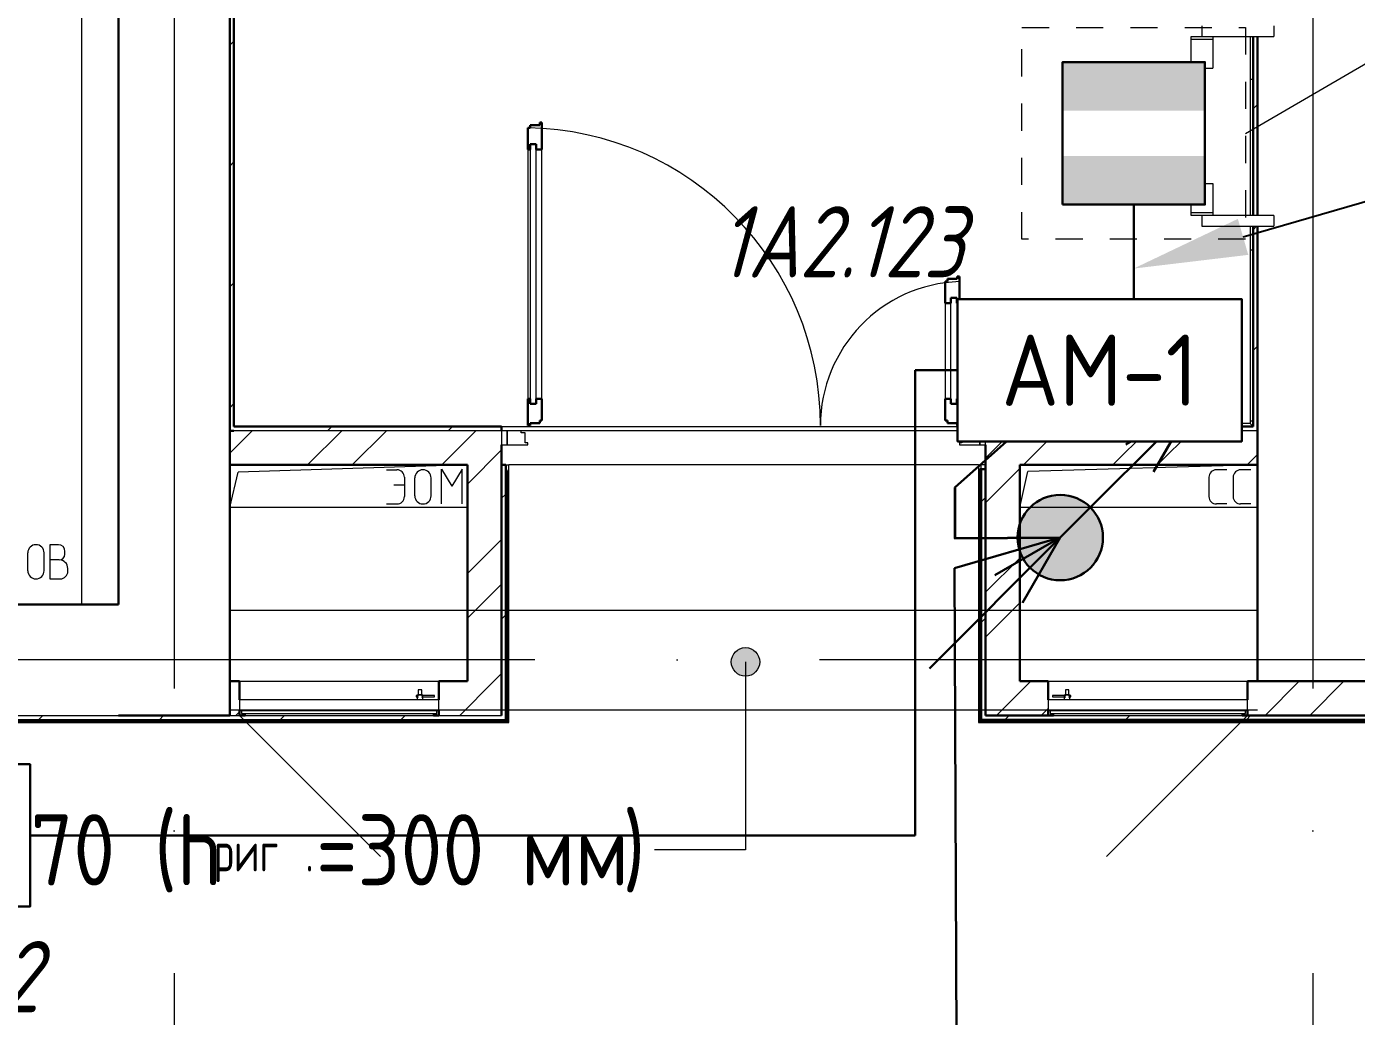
# Model space of a CAD drawing. Header units: millimetres. Extents: x -259793 to 1187961, y -549744 to 43070.
# Drawn here: x 287227 to 291899, y -10415 to -6939 of the extents above; entities that cross this region are included whole.
import ezdxf
from ezdxf import colors
from ezdxf.entities.mleader import LeaderData, LeaderLine
from ezdxf.enums import TextEntityAlignment as Align
from ezdxf.math import Vec2, Vec3

# ---------------------------------------------------------------- set-up
doc = ezdxf.new("R2010")
doc.units = ezdxf.units.MM
for name, pattern in [('ADSK_Линия сетки', [25, 20, -2.5, 0, -2.5]), ('ADSK_Сверху', [450, 300, -150]), ('Штрих', [6.35, 3.175, -3.175]), ('штриховаяX2', [1.5, 1, -0.5])]:
    doc.linetypes.add(name, pattern=pattern)
for name, color, linetype, lineweight in [('E-Безопасность-G', 153, 'Continuous', 35), ('Provodka', 151, 'Continuous', 30), ('RC-Выноски', 7, 'Continuous', 0), ('RC-Извещатели_охранные', 5, 'Continuous', 30), ('RC-Линии_связи-Адресные', 5, 'Continuous', 30), ('RC-Прочее_оборудование', 5, 'Continuous', 30), ('Аннотация', 7, 'Continuous', 18), ('Двери', 252, 'Continuous', 9), ('Линии', 7, 'Continuous', 9), ('лс', 5, 'Continuous', 30), ('Марки помещений', 252, 'Continuous', 20), ('Оборудование', 8, 'Continuous', 18), ('Ограждение', 252, 'Continuous', 9), ('Оси', 252, 'Continuous', 9), ('Перекрытие', 252, 'Continuous', 18), ('Стены внутренние', 7, 'Continuous', 18), ('Стены наружные', 7, 'Continuous', 18), ('Стены штриховка', 7, 'Continuous', 9)]:
    doc.layers.add(name, color=color, linetype=linetype, lineweight=lineweight)
doc.layers.add('RC-Позиционные_обозначения', color=7, linetype='Continuous')
doc.layers.add('Двери открывание', color=7, linetype='Continuous', lineweight=9, true_color=0xc0c0c0)
doc.styles.add('GOST Common_2', font='', dxfattribs={"width": 0.9, "height": 250})
doc.styles.add('GOST Common_3', font='', dxfattribs={"height": 3.5})
doc.styles.add('ISOCPEUR', font='isocpeur.ttf', dxfattribs={"width": 0.9, "height": 350})
doc.styles.add('RubezhCAD', font='', dxfattribs={"oblique": 10})
doc.styles.get("Standard").update_dxf_attribs({"font": ''})
doc.styles.get('GOST Common_2').set_extended_font_data('GOST type B')
doc.styles.get('GOST Common_3').set_extended_font_data('GOST 2.304 type A')
doc.styles.get('RubezhCAD').set_extended_font_data('GOST type A')
doc.styles.get('Standard').set_extended_font_data('GOST type B')

# ---------------------------------------------------------------- blocks, each defined once
blk = doc.blocks.new('RC-UGO-IZ-01')
at = {"layer": 'RC-Прочее_оборудование'}
blk.add_point((2.5, 0), dxfattribs=at)
blk.add_attdef('PSTN', text='', height=2.5, dxfattribs=at).set_placement((5.664, 2.581), align=Align.BOTTOM_CENTER)
blk.add_wipeout([(2.493, -2.499), (-2.493, -2.499), (-2.493, 2.499), (2.493, 2.499)]).dxf.layer = 'RC-Прочее_оборудование'
blk.add_wipeout([(-2.493, -2.499), (-2.493, 2.499), (2.493, 2.499), (2.493, -2.499)]).dxf.layer = 'RC-Прочее_оборудование'
blk.add_lwpolyline([(-2.493, 2.499), (2.493, 2.499), (2.493, -2.499), (-2.493, -2.499), (-2.493, 2.499)], close=True, dxfattribs=at)
blk.add_lwpolyline([(-2.493, 2.499), (-2.487, 2.499)], dxfattribs=at)
blk.add_lwpolyline([(-2.493, 2.499), (-2.487, 2.499)], dxfattribs=at)
at = {"layer": 'RC-Прочее_оборудование', "ltscale": 100, "style": 'ISOCPEUR', "width": 0.9}
blk.add_text('ИЗ', height=2.5, dxfattribs=at).set_placement((0.145, -0.085), align=Align.MIDDLE)
blk = doc.blocks.new('*U1000')
at = {"layer": 'Provodka'}
h = blk.add_hatch(color=256, dxfattribs=at)
h.paths.add_polyline_path([(150, 0, 0.198912), (106.1, 106.1), (0, 0), (-75, -129.9, 0.57735)])
h.paths.add_polyline_path([(0, 0), (-106.1, -106.1, 0.065543), (-75, -129.9)])
h.paths.add_polyline_path([(0, 0), (-129.9, -75, 0.065543), (-106.1, -106.1)])
h.paths.add_polyline_path([(106.1, 106.1, 0.668179), (-150, 0, 0.131652), (-129.9, -75), (0, 0)])
at = {"layer": 'Provodka', "color": 1}
for p, q in [((0, 0), (459.6, 459.6)), ((459.6, 459.6), (230.4, 327.3)), ((459.6, 459.6), (327.3, 230.4)), ((-459.6, -459.6), (0, 0)), ((0, 0), (-229.3, -132.4)), ((0, 0), (-132.4, -229.3))]:
    blk.add_line(p, q, dxfattribs=at)
at = {"layer": 'Provodka'}
blk.add_circle((0, 0), 150, dxfattribs=at)
blk = doc.blocks.new('RC-UGO-IOM-02')
at = {"layer": 'RC-Извещатели_охранные'}
blk.add_point((0, 0), dxfattribs=at)
blk.add_attdef('PSTN', text='', height=2.5, dxfattribs=at).set_placement((0.977, 2.603), align=Align.BOTTOM_LEFT)
blk.add_wipeout([(2.5, -2.5), (2.5, 2.5), (-2.5, 2.5), (-2.5, -2.5)]).dxf.layer = 'RC-Извещатели_охранные'
blk.add_wipeout([(-2.5, -2.5), (-2.5, 2.5), (2.5, 2.5), (2.5, -2.5)]).dxf.layer = 'RC-Извещатели_охранные'
h = blk.add_hatch(color=256, dxfattribs=at)
h.dxf.hatch_style = 1
h.paths.add_polyline_path([(2.5, 0.8), (2.5, 2.506), (-2.5, 2.499), (-2.5, 0.8)])
h = blk.add_hatch(color=256, dxfattribs=at)
h.dxf.hatch_style = 1
h.paths.add_polyline_path([(2.5, -2.5), (2.5, -0.794), (-2.5, -0.801), (-2.5, -2.5)])
blk.add_lwpolyline([(-2.5, -2.5), (2.5, -2.5), (2.5, 2.5), (-2.5, 2.5)], close=True, dxfattribs=at)
blk = doc.blocks.new('RC-UGO-AM-01')
at = {"layer": 'RC-Прочее_оборудование'}
blk.add_point((0, 0), dxfattribs=at)
blk.add_attdef('PSTN', text='', height=2.5, dxfattribs=at).set_placement((2.323, 2.403), align=Align.BOTTOM_LEFT)
blk.add_wipeout([(4.993, 2.499), (4.993, -2.499), (-4.993, -2.499), (-4.987, 2.499)]).dxf.layer = 'RC-Прочее_оборудование'
blk.add_wipeout([(-4.993, -2.499), (-4.993, 2.499), (4.993, 2.499), (4.993, -2.499)]).dxf.layer = 'RC-Прочее_оборудование'
blk.add_lwpolyline([(-4.993, 2.499), (4.993, 2.499), (4.993, -2.499), (-4.993, -2.499), (-4.993, 2.499)], close=True, dxfattribs=at)
blk.add_lwpolyline([(-4.993, 2.499), (-4.987, 2.499)], dxfattribs=at)
blk.add_lwpolyline([(-4.993, 2.499), (-4.987, 2.499)], dxfattribs=at)
at = {"layer": 'RC-Прочее_оборудование', "ltscale": 100, "style": 'ISOCPEUR', "width": 0.9}
blk.add_text('АМ-1', height=2.5, dxfattribs=at).set_placement((0, 0), align=Align.MIDDLE)
blk = doc.blocks.new('3 этаж')
at = {"layer": 'Аннотация', "lineweight": 9, "true_color": 0x636466}
h = blk.add_hatch(color=251, dxfattribs=at)
edge = h.paths.add_edge_path()
edge.add_arc((289752.6, -9170.2), 50, 0, 360)
at = {"color": 251, "lineweight": 18, "true_color": 0x636466}
for p, q in [((287420.8, -3298.4), (287420.8, -8968.4)), ((288775.8, -8478.4), (287970.4, -8503.4)), ((288491.8, -8495.7), (288528.3, -8495.7)), ((288684.8, -8493.1), (288721.3, -8553.1)), ((288684.8, -8615.7), (288684.8, -8493.1)), ((288757.9, -8493.1), (288721.3, -8553.1)), ((288757.9, -8615.7), (288757.9, -8493.1)), ((290715.8, -8628.4), (290744.7, -8501.3)), ((291550.8, -8478.4), (290744.7, -8501.3)), ((291443.3, -8495.7), (291406.8, -8495.7)), ((291528.3, -8495.7), (291491.8, -8495.7)), ((287940.8, -8628.4), (287970.4, -8503.4)), ((288517.9, -8547.9), (288554.4, -8547.9)), ((288554.4, -8521.8), (288554.4, -8589.6)), ((288590.9, -8587), (288590.9, -8524.4)), ((288648.3, -8587), (288648.3, -8524.4)), ((291380.7, -8521.8), (291380.7, -8589.6)), ((291465.7, -8521.8), (291465.7, -8589.6)), ((288775.8, -8628.4), (287940.8, -8628.4)), ((288491.8, -8615.7), (288528.3, -8615.7)), ((291550.8, -8628.4), (290715.8, -8628.4)), ((291443.3, -8615.7), (291406.8, -8615.7)), ((291528.3, -8615.7), (291491.8, -8615.7)), ((287339, -8758.6), (287309, -8758.6)), ((287309, -8758.6), (287309, -8878.6)), ((287231.5, -8849.9), (287231.5, -8787.3)), ((287288.8, -8849.9), (287288.8, -8787.3)), ((287342.3, -8812), (287309, -8812)), ((287362.3, -8792), (287362.3, -8782)), ((287372.3, -8852), (287372.3, -8842)), ((287309, -8878.6), (287345.7, -8878.6))]:
    blk.add_line(p, q, dxfattribs=at)
for centre, radius, start, end in [((288528.3, -8521.8), 26.1, 0, 90), ((288619.6, -8524.4), 28.7, 0, 180), ((291406.8, -8521.8), 26.1, 90, 180), ((291491.8, -8521.8), 26.1, 90, 180), ((288528.3, -8589.6), 26.1, 270, 0), ((288619.6, -8587), 28.7, 180, 0), ((291406.8, -8589.6), 26.1, 180, 270), ((291491.8, -8589.6), 26.1, 180, 270), ((287260.2, -8787.3), 28.7, 0, 180), ((287339, -8782), 23.3, 0, 90), ((287342.3, -8792), 20, 270, 0), ((287342.3, -8842), 30, 0, 90), ((287260.2, -8849.9), 28.7, 180, 0), ((287345.7, -8852), 26.7, 270, 0)]:
    blk.add_arc(centre, radius, start, end, dxfattribs=at)
at = {"layer": 'Аннотация', "color": 251, "lineweight": 9, "true_color": 0x636466}
for p, q in [((289752.6, -9170.2), (289752.6, -9830.1)), ((289439.8, -9830.1), (289433.5, -9830.1)), ((289752.6, -9830.1), (289439.8, -9830.1))]:
    blk.add_line(p, q, dxfattribs=at)
blk.add_circle((289752.6, -9170.2), 50, dxfattribs=at)
at = {"layer": 'Двери', "color": 251, "lineweight": 30, "true_color": 0x636466}
for p, q in [((289029.8, -7285.4), (288995.8, -7285.4)), ((288995.8, -7285.4), (288995.8, -7294.4)), ((289037.8, -7276.4), (289029.8, -7276.4)), ((289029.8, -7276.4), (289029.8, -7285.4)), ((289037.8, -7370.4), (289037.8, -7276.4)), ((288995.8, -7294.4), (288987.8, -7294.4)), ((288987.8, -7294.4), (288987.8, -7370.4)), ((288996.8, -7370.4), (288987.8, -7370.4)), ((288996.8, -7352.4), (288996.8, -7370.4)), ((289017.8, -7352.4), (288996.8, -7352.4)), ((289017.8, -7370.4), (289017.8, -7352.4)), ((289037.8, -7370.4), (289017.8, -7370.4)), ((290461.8, -7834.4), (290453.8, -7834.4)), ((290453.8, -7834.4), (290453.8, -7910.4)), ((290495.8, -7825.4), (290461.8, -7825.4)), ((290461.8, -7825.4), (290461.8, -7834.4)), ((290503.8, -7816.4), (290495.8, -7816.4)), ((290495.8, -7816.4), (290495.8, -7825.4)), ((290503.8, -7910.4), (290503.8, -7816.4)), ((290473.8, -7910.4), (290473.8, -7892.4)), ((290473.8, -7892.4), (290494.8, -7892.4)), ((290494.8, -7892.4), (290494.8, -7910.4)), ((290453.8, -7910.4), (290473.8, -7910.4)), ((290494.8, -7910.4), (290503.8, -7910.4)), ((288987.8, -8246.4), (288987.8, -8340.4)), ((288996.8, -8246.4), (288987.8, -8246.4)), ((288996.8, -8264.4), (288996.8, -8246.4)), ((289017.8, -8264.4), (288996.8, -8264.4)), ((289017.8, -8246.4), (289017.8, -8264.4)), ((289037.8, -8246.4), (289017.8, -8246.4)), ((289037.8, -8322.4), (289037.8, -8246.4)), ((290453.8, -8246.4), (290453.8, -8322.4)), ((290453.8, -8246.4), (290473.8, -8246.4)), ((290473.8, -8246.4), (290473.8, -8264.4)), ((290473.8, -8264.4), (290494.8, -8264.4)), ((290494.8, -8246.4), (290503.8, -8246.4)), ((290494.8, -8264.4), (290494.8, -8246.4)), ((290503.8, -8340.4), (290503.8, -8246.4)), ((288987.8, -8340.4), (288995.8, -8340.4)), ((288995.8, -8340.4), (288995.8, -8331.4)), ((288995.8, -8331.4), (289029.8, -8331.4)), ((289029.8, -8331.4), (289029.8, -8322.4)), ((289029.8, -8322.4), (289037.8, -8322.4)), ((290453.8, -8322.4), (290461.8, -8322.4)), ((290461.8, -8322.4), (290461.8, -8331.4)), ((290461.8, -8331.4), (290495.8, -8331.4)), ((290495.8, -8331.4), (290495.8, -8340.4)), ((290495.8, -8340.4), (290503.8, -8340.4))]:
    blk.add_line(p, q, dxfattribs=at)
at = {"layer": 'Двери', "color": 251, "true_color": 0x636466}
for p, q in [((288987.8, -7370.4), (288987.8, -8246.4)), ((288996.8, -7352.4), (288996.8, -8264.4)), ((289017.8, -7352.4), (288996.8, -7352.4)), ((289017.8, -8264.4), (289017.8, -7352.4)), ((289037.8, -8246.4), (289037.8, -7370.4)), ((290473.8, -8264.4), (290473.8, -7892.4)), ((290473.8, -7892.4), (290494.8, -7892.4)), ((290494.8, -7892.4), (290494.8, -8264.4)), ((290453.8, -7910.4), (290453.8, -8246.4)), ((290503.8, -8246.4), (290503.8, -7910.4)), ((288996.8, -8264.4), (289017.8, -8264.4)), ((290494.8, -8264.4), (290473.8, -8264.4)), ((288895.8, -8358.4), (288895.8, -8408.4)), ((288915.8, -8358.4), (288895.8, -8358.4)), ((288915.8, -8408.4), (288915.8, -8358.4)), ((288964.8, -8358.4), (288915.8, -8358.4)), ((288915.8, -8358.4), (288915.8, -8408.4)), ((288964.8, -8366.4), (288964.8, -8358.4)), ((290526.8, -8358.4), (290526.8, -8366.4)), ((290575.8, -8358.4), (290526.8, -8358.4)), ((290595.8, -8358.4), (290575.8, -8358.4)), ((290575.8, -8358.4), (290575.8, -8408.4)), ((290575.8, -8408.4), (290575.8, -8358.4)), ((290595.8, -8408.4), (290595.8, -8358.4)), ((288978.8, -8366.4), (288964.8, -8366.4)), ((288978.8, -8400.4), (288978.8, -8366.4)), ((288987.8, -8400.4), (288978.8, -8400.4)), ((288987.8, -8408.4), (288987.8, -8400.4)), ((290512.8, -8400.4), (290503.8, -8400.4)), ((290503.8, -8400.4), (290503.8, -8408.4)), ((290526.8, -8366.4), (290512.8, -8366.4)), ((290512.8, -8366.4), (290512.8, -8400.4)), ((288895.8, -8408.4), (288915.8, -8408.4)), ((288915.8, -8408.4), (288987.8, -8408.4)), ((290503.8, -8408.4), (290575.8, -8408.4)), ((290575.8, -8408.4), (290595.8, -8408.4))]:
    blk.add_line(p, q, dxfattribs=at)
at = {"layer": 'Двери открывание', "color": 251, "true_color": 0x636466}
for centre, radius, start, end in [((288969.8, -8340.4), 1046, 0, 89.014), ((290521.8, -8340.4), 506, 92.0386, 180)]:
    blk.add_arc(centre, radius, start, end, dxfattribs=at)
at = {"layer": 'Линии', "color": 251, "linetype": 'ADSK_Сверху', "ltscale": 200, "true_color": 0x636466}
for p, q in [((287940.8, -8988.4), (291550.8, -8988.4)), ((287940.8, -9338.4), (291550.8, -9338.4))]:
    blk.add_line(p, q, dxfattribs=at)
at = {"layer": 'Оборудование', "color": 251, "true_color": 0x636466}
for p, q in [((291355.8, -6936.2), (291355.8, -6974.3)), ((291608.5, -6936.2), (291608.5, -6974.3)), ((291317.7, -6984.3), (291317.7, -6974.3)), ((291317.7, -6974.3), (291393.9, -6974.3)), ((291317.7, -7085.9), (291317.7, -6984.3)), ((291393.9, -6984.3), (291317.7, -6984.3)), ((291393.9, -6974.3), (291608.5, -6974.3)), ((291393.9, -6974.3), (291393.9, -6984.3)), ((291393.9, -6984.3), (291393.9, -7085.9)), ((291317.7, -7085.9), (291393.9, -7085.9)), ((291345.8, -7085.9), (291345.8, -7490.9)), ((291365.8, -7490.9), (291365.8, -7085.9)), ((291317.7, -7592.5), (291317.7, -7490.9)), ((291317.7, -7490.9), (291393.9, -7490.9)), ((291393.9, -7490.9), (291393.9, -7592.5)), ((291317.7, -7602.5), (291317.7, -7592.5)), ((291317.7, -7592.5), (291393.9, -7592.5)), ((291393.9, -7602.5), (291317.7, -7602.5)), ((291355.8, -7602.5), (291355.8, -7640.6)), ((291393.9, -7592.5), (291393.9, -7602.5)), ((291608.5, -7602.5), (291393.9, -7602.5)), ((291608.5, -7602.5), (291608.5, -7640.6)), ((291355.8, -7640.6), (291608.5, -7640.6)), ((288604.5, -9288.1), (288596.2, -9288.1)), ((288596.2, -9288.1), (288596.2, -9293.1)), ((288596.2, -9293.1), (288604.5, -9293.1)), ((288599.6, -9287.5), (288599.6, -9303.4)), ((288618.9, -9287.5), (288599.6, -9287.5)), ((288603.2, -9285.6), (288601.2, -9287.5)), ((288603.2, -9268.1), (288603.2, -9285.6)), ((288615.4, -9268.1), (288603.2, -9268.1)), ((288615.4, -9285.6), (288603.2, -9285.6)), ((288659.9, -9288.1), (288614.1, -9288.1)), ((288614.1, -9293.1), (288659.9, -9293.1)), ((288615.4, -9285.6), (288615.4, -9268.1)), ((288617.3, -9287.5), (288615.4, -9285.6)), ((288618.9, -9303.4), (288618.9, -9287.5)), ((288659.9, -9293.1), (288659.9, -9288.1)), ((290831.6, -9288.1), (290831.6, -9293.1)), ((290877.5, -9288.1), (290831.6, -9288.1)), ((290831.6, -9293.1), (290877.5, -9293.1)), ((290872.6, -9287.5), (290872.6, -9303.4)), ((290891.9, -9287.5), (290872.6, -9287.5)), ((290876.2, -9285.6), (290874.2, -9287.5)), ((290876.2, -9268.1), (290876.2, -9285.6)), ((290888.4, -9268.1), (290876.2, -9268.1)), ((290888.4, -9285.6), (290876.2, -9285.6)), ((290895.4, -9288.1), (290887.1, -9288.1)), ((290887.1, -9293.1), (290895.4, -9293.1)), ((290888.4, -9285.6), (290888.4, -9268.1)), ((290890.3, -9287.5), (290888.4, -9285.6)), ((290891.9, -9303.4), (290891.9, -9287.5)), ((290895.4, -9293.1), (290895.4, -9288.1)), ((287975.8, -9303.4), (287975.8, -9339.8)), ((288675.8, -9303.4), (287975.8, -9303.4)), ((287976.7, -9340.7), (288674.9, -9340.7)), ((287982.8, -9340.7), (287982.8, -9350.5)), ((288668.8, -9350.5), (288668.8, -9340.7)), ((288675.8, -9339.8), (288675.8, -9303.4)), ((290815.8, -9303.4), (290815.8, -9339.8)), ((291515.8, -9303.4), (290815.8, -9303.4)), ((290816.7, -9340.7), (291514.9, -9340.7)), ((290822.8, -9340.7), (290822.8, -9350.5)), ((291508.8, -9350.5), (291508.8, -9340.7)), ((291515.8, -9339.8), (291515.8, -9303.4)), ((287975.8, -9358.4), (288470.8, -9853.4)), ((287983.7, -9351.4), (288667.8, -9351.4)), ((287994.8, -9353), (287994.8, -9358.4)), ((287994.8, -9358.4), (288656.8, -9358.4)), ((288656.8, -9358.4), (288656.8, -9353)), ((290823.7, -9351.4), (291507.8, -9351.4)), ((290834.8, -9353), (290834.8, -9358.4)), ((290834.8, -9358.4), (291496.8, -9358.4)), ((291515.8, -9358.4), (291020.8, -9853.4)), ((291496.8, -9358.4), (291496.8, -9353))]:
    blk.add_line(p, q, dxfattribs=at)
for points, knots in [([(287975.8, -9339.8), (287975.8, -9339.9), (287975.8, -9340.1), (287975.9, -9340.3), (287976, -9340.5), (287976.2, -9340.6), (287976.3, -9340.7), (287976.5, -9340.7), (287976.6, -9340.7), (287976.7, -9340.7)], [-1, -1, -1, -1, -0.833333, -0.666667, -0.5, -0.333333, -0.25, -0.166667, 0, 0, 0, 0]), ([(288674.9, -9340.7), (288674.9, -9340.7), (288675.1, -9340.7), (288675.2, -9340.7), (288675.4, -9340.6), (288675.5, -9340.5), (288675.7, -9340.3), (288675.8, -9340.1), (288675.8, -9339.9), (288675.8, -9339.8)], [0, 0, 0, 0, 0.166667, 0.25, 0.333333, 0.5, 0.666667, 0.833333, 1, 1, 1, 1]), ([(290815.8, -9339.8), (290815.8, -9339.9), (290815.8, -9340.1), (290815.9, -9340.3), (290816, -9340.4), (290816.1, -9340.6), (290816.3, -9340.7), (290816.5, -9340.7), (290816.6, -9340.7), (290816.7, -9340.7)], [0, 0, 0, 0, 0.166667, 0.333333, 0.458333, 0.583333, 0.708333, 0.833333, 1, 1, 1, 1]), ([(291514.9, -9340.7), (291514.9, -9340.7), (291515.1, -9340.7), (291515.3, -9340.7), (291515.4, -9340.6), (291515.6, -9340.4), (291515.7, -9340.3), (291515.8, -9340.1), (291515.8, -9339.9), (291515.8, -9339.8)], [-1, -1, -1, -1, -0.833333, -0.75, -0.583333, -0.458333, -0.333333, -0.166667, 0, 0, 0, 0]), ([(287982.8, -9350.5), (287982.8, -9350.6), (287982.8, -9350.7), (287982.9, -9351), (287983, -9351.1), (287983.1, -9351.2), (287983.3, -9351.3), (287983.4, -9351.4), (287983.5, -9351.4), (287983.7, -9351.4), (287983.7, -9351.4)], [-1, -1, -1, -1, -0.833333, -0.666667, -0.541667, -0.416667, -0.333333, -0.25, -0.166667, 0, 0, 0, 0]), ([(287993.2, -9351.4), (287993.4, -9351.4), (287993.6, -9351.5), (287993.8, -9351.6), (287994, -9351.6), (287994.2, -9351.8), (287994.3, -9351.9), (287994.5, -9352), (287994.6, -9352.2), (287994.7, -9352.4), (287994.8, -9352.6), (287994.8, -9352.8), (287994.8, -9353)], [-1, -1, -1, -1, -0.833333, -0.75, -0.666667, -0.583333, -0.5, -0.416667, -0.333333, -0.25, -0.166667, 0, 0, 0, 0]), ([(288656.8, -9353), (288656.8, -9352.8), (288656.8, -9352.6), (288656.9, -9352.4), (288657, -9352.2), (288657.1, -9352), (288657.2, -9351.9), (288657.4, -9351.8), (288657.5, -9351.6), (288657.7, -9351.6), (288658, -9351.5), (288658.2, -9351.4), (288658.3, -9351.4)], [0, 0, 0, 0, 0.166667, 0.25, 0.333333, 0.416667, 0.5, 0.583333, 0.666667, 0.75, 0.833333, 1, 1, 1, 1]), ([(288667.8, -9351.4), (288667.9, -9351.4), (288668, -9351.4), (288668.2, -9351.4), (288668.3, -9351.3), (288668.4, -9351.2), (288668.5, -9351.1), (288668.7, -9351), (288668.8, -9350.7), (288668.8, -9350.6), (288668.8, -9350.5)], [0, 0, 0, 0, 0.166667, 0.25, 0.333333, 0.416667, 0.541667, 0.666667, 0.833333, 1, 1, 1, 1]), ([(290822.8, -9350.5), (290822.8, -9350.6), (290822.8, -9350.7), (290822.9, -9351), (290823, -9351.1), (290823.1, -9351.2), (290823.3, -9351.3), (290823.4, -9351.4), (290823.5, -9351.4), (290823.6, -9351.4), (290823.7, -9351.4)], [0, 0, 0, 0, 0.166667, 0.333333, 0.458333, 0.583333, 0.666667, 0.75, 0.833333, 1, 1, 1, 1]), ([(290833.2, -9351.4), (290833.4, -9351.4), (290833.6, -9351.5), (290833.8, -9351.6), (290834, -9351.6), (290834.2, -9351.8), (290834.3, -9351.9), (290834.5, -9352), (290834.6, -9352.2), (290834.7, -9352.4), (290834.8, -9352.6), (290834.8, -9352.8), (290834.8, -9353)], [0, 0, 0, 0, 0.166667, 0.25, 0.333333, 0.416667, 0.5, 0.583333, 0.666667, 0.75, 0.833333, 1, 1, 1, 1]), ([(291496.8, -9353), (291496.8, -9352.8), (291496.8, -9352.6), (291496.9, -9352.4), (291497, -9352.2), (291497.1, -9352), (291497.2, -9351.9), (291497.4, -9351.8), (291497.5, -9351.6), (291497.7, -9351.6), (291498, -9351.5), (291498.2, -9351.4), (291498.3, -9351.4)], [-1, -1, -1, -1, -0.833333, -0.75, -0.666667, -0.583333, -0.5, -0.416667, -0.333333, -0.25, -0.166667, 0, 0, 0, 0]), ([(291507.8, -9351.4), (291507.9, -9351.4), (291508, -9351.4), (291508.2, -9351.4), (291508.3, -9351.3), (291508.4, -9351.2), (291508.5, -9351.1), (291508.7, -9351), (291508.8, -9350.7), (291508.8, -9350.6), (291508.8, -9350.5)], [-1, -1, -1, -1, -0.833333, -0.75, -0.666667, -0.583333, -0.458333, -0.333333, -0.166667, 0, 0, 0, 0])]:
    blk.add_open_spline(points, degree=3, knots=knots, dxfattribs=at)
at = {"layer": 'Ограждение', "color": 251, "true_color": 0x636466}
for p, q in [((291525.8, -6974.3), (291525.8, -7602.7)), ((291525.8, -7640.6), (291525.8, -8333.4)), ((290695.8, -8343.4), (290695.8, -8333.4)), ((291525.8, -8333.4), (290695.8, -8333.4)), ((291525.8, -8333.4), (291535.8, -8343.4)), ((288910.8, -8478.4), (288920.8, -8478.4)), ((288920.8, -9383.4), (288920.8, -8478.4)), ((290570.8, -8478.4), (290580.8, -8478.4)), ((290570.8, -8478.4), (290570.8, -9383.4)), ((290580.8, -8493.4), (290580.8, -8478.4)), ((286550.8, -9383.4), (288920.8, -9383.4)), ((288920.8, -9383.4), (288915.8, -9378.4)), ((290570.8, -9383.4), (290575.8, -9378.4)), ((290570.8, -9383.4), (292712.2, -9383.4))]:
    blk.add_line(p, q, dxfattribs=at)
at = {"layer": 'Ограждение', "color": 251, "linetype": 'Continuous', "true_color": 0x636466}
for p, q in [((291525.8, -7123.7), (291535.8, -7123.7)), ((291525.8, -7723.7), (291535.8, -7723.7)), ((291281.8, -8343.4), (291281.8, -8333.4)), ((291525.8, -8323.7), (291535.8, -8323.7))]:
    blk.add_line(p, q, dxfattribs=at)
at = {"layer": 'Оси', "color": 251, "linetype": 'ADSK_Линия сетки', "ltscale": 200, "true_color": 0x636466}
for p, q in [((287745.8, -263.4), (287745.8, -31389.6)), ((291745.8, -263.4), (291745.8, -31389.6)), ((314013.1, -9163.4), (237073.5, -9163.4))]:
    blk.add_line(p, q, dxfattribs=at)
at = {"layer": 'Перекрытие', "color": 251, "true_color": 0x636466}
for p, q in [((287420.8, -3298.4), (287420.8, -8968.4)), ((288775.8, -8628.4), (287940.8, -8628.4)), ((291550.8, -8628.4), (290715.8, -8628.4))]:
    blk.add_line(p, q, dxfattribs=at)
at = {"layer": 'Стены внутренние', "color": 251, "lineweight": 30, "true_color": 0x636466}
for p, q in [((287550.8, -3298.4), (287550.8, -8968.4)), ((291550.8, -6974.3), (291550.8, -7602.7)), ((287940.8, -9358.4), (287940.8, -8478.4)), ((291550.8, -8478.4), (291550.8, -9238.4)), ((287550.8, -8968.4), (287070.8, -8968.4)), ((291550.8, -9238.4), (291940.8, -9238.4))]:
    blk.add_line(p, q, dxfattribs=at)
at = {"layer": 'Стены внутренние', "color": 251, "true_color": 0x636466}
blk.add_line((286540.8, -9358.4), (287550.8, -9358.4), dxfattribs=at)
at = {"layer": 'Стены наружные', "color": 251, "lineweight": 30, "true_color": 0x636466}
for p, q in [((287940.8, -8478.4), (287940.8, -1163.4)), ((287955.8, -8343.4), (287955.8, -1178.4)), ((291535.8, -7602.7), (291535.8, -6974.3)), ((291535.8, -8343.4), (291535.8, -7640.6)), ((291550.8, -8478.4), (291550.8, -7640.6)), ((287955.8, -8358.4), (287940.8, -8358.4)), ((288895.8, -8343.4), (287955.8, -8343.4)), ((288895.8, -8358.4), (288895.8, -8343.4)), ((291535.8, -8343.4), (290595.8, -8343.4)), ((290595.8, -8343.4), (290595.8, -8358.4)), ((288895.8, -8408.4), (288895.8, -9358.4)), ((290595.8, -9358.4), (290595.8, -8408.4)), ((287940.8, -8478.4), (288775.8, -8478.4)), ((288775.8, -8478.4), (288775.8, -9238.4)), ((288910.8, -8478.4), (288895.8, -8478.4)), ((288910.8, -8478.4), (288910.8, -9373.4)), ((288915.8, -8498.4), (288910.8, -8498.4)), ((288915.8, -9378.4), (288915.8, -8498.4)), ((290595.8, -8493.4), (290575.8, -8493.4)), ((290575.8, -8493.4), (290575.8, -9378.4)), ((290580.8, -8493.4), (290580.8, -9373.4)), ((290715.8, -8478.4), (291550.8, -8478.4)), ((290715.8, -9238.4), (290715.8, -8478.4)), ((287975.8, -9238.4), (287940.8, -9238.4)), ((287940.8, -9238.4), (287940.8, -9358.4)), ((287975.8, -9303.4), (287975.8, -9238.4)), ((288775.8, -9238.4), (288675.8, -9238.4)), ((288675.8, -9238.4), (288675.8, -9303.4)), ((290815.8, -9238.4), (290715.8, -9238.4)), ((290815.8, -9303.4), (290815.8, -9238.4)), ((291550.8, -9238.4), (291515.8, -9238.4)), ((291515.8, -9238.4), (291515.8, -9303.4)), ((287975.8, -9358.4), (287975.8, -9340.1)), ((288675.8, -9340.1), (288675.8, -9358.4)), ((290815.8, -9358.4), (290815.8, -9340.1)), ((291515.8, -9340.1), (291515.8, -9358.4)), ((286540.8, -9378.4), (288915.8, -9378.4)), ((287940.8, -9358.4), (287550.8, -9358.4)), ((287994.8, -9358.4), (287975.8, -9358.4)), ((288675.8, -9358.4), (288656.8, -9358.4)), ((290575.8, -9378.4), (293638.8, -9378.4)), ((290580.8, -9373.4), (294545.8, -9373.4)), ((290834.8, -9358.4), (290595.8, -9358.4)), ((292700.8, -9358.4), (291496.8, -9358.4))]:
    blk.add_line(p, q, dxfattribs=at)
at = {"layer": 'Стены наружные', "color": 251, "linetype": 'Continuous', "lineweight": 9, "true_color": 0x636466}
for p, q in [((287940.8, -7005.1), (287955.8, -6990.1)), ((291535.8, -7228.5), (291550.8, -7213.5)), ((287940.8, -7429.4), (287955.8, -7414.4)), ((291535.8, -7652.7), (291547.9, -7640.6)), ((287940.8, -7853.6), (287955.8, -7838.6)), ((291535.8, -8077), (291550.8, -8062)), ((287940.8, -8277.9), (287955.8, -8262.9)), ((287940.8, -8437.7), (288020, -8358.4)), ((288214.3, -8478.4), (288334.3, -8358.4)), ((288284.5, -8358.4), (288299.5, -8343.4)), ((288371.5, -8478.4), (288491.5, -8358.4)), ((288685.8, -8478.4), (288805.8, -8358.4)), ((288708.8, -8358.4), (288723.8, -8343.4)), ((290595.8, -8454.3), (290691.7, -8358.4)), ((290728.8, -8478.4), (290848.8, -8358.4)), ((290830.1, -8358.4), (290845.1, -8343.4)), ((291043.1, -8478.4), (291163.1, -8358.4)), ((291200.3, -8478.4), (291320.3, -8358.4)), ((291254.3, -8358.4), (291269.3, -8343.4)), ((288775.8, -8545.6), (288895.8, -8425.6)), ((291514.6, -8478.4), (291550.8, -8442.3)), ((290595.8, -8611.5), (290715.8, -8491.5)), ((288910.8, -8510), (288915.8, -8505)), ((290575.8, -8542), (290580.8, -8537)), ((288895.8, -8595.7), (288910.8, -8580.7)), ((288910.8, -8580.7), (288915.8, -8575.7)), ((290580.8, -8607.7), (290595.8, -8592.7)), ((290575.8, -8612.7), (290580.8, -8607.7)), ((288910.8, -8651.4), (288915.8, -8646.4)), ((290575.8, -8683.5), (290580.8, -8678.5)), ((288910.8, -8722.1), (288915.8, -8717.1)), ((288775.8, -8859.9), (288895.8, -8739.9)), ((290575.8, -8754.2), (290580.8, -8749.2)), ((288910.8, -8792.8), (288915.8, -8787.8)), ((290575.8, -8824.9), (290580.8, -8819.9)), ((290595.8, -8925.8), (290715.8, -8805.8)), ((288910.8, -8863.5), (288915.8, -8858.5)), ((288775.8, -9017.1), (288895.8, -8897.1)), ((290575.8, -8895.6), (290580.8, -8890.6)), ((288910.8, -8934.2), (288915.8, -8929.2)), ((290575.8, -8966.3), (290580.8, -8961.3)), ((290595.8, -9082.9), (290715.8, -8962.9)), ((288895.8, -9020), (288910.8, -9005)), ((288910.8, -9005), (288915.8, -9000)), ((290575.8, -9037), (290580.8, -9032)), ((290580.8, -9032), (290595.8, -9017)), ((288910.8, -9075.7), (288915.8, -9070.7)), ((290575.8, -9107.7), (290580.8, -9102.7)), ((288910.8, -9146.4), (288915.8, -9141.4)), ((290575.8, -9178.4), (290580.8, -9173.4)), ((288748.7, -9358.4), (288868.7, -9238.4)), ((288868.7, -9238.4), (288895.8, -9211.4)), ((288910.8, -9217.1), (288915.8, -9212.1)), ((290575.8, -9249.1), (290580.8, -9244.1)), ((290634.6, -9358.4), (290754.6, -9238.4)), ((291577.5, -9358.4), (291697.5, -9238.4)), ((291734.7, -9358.4), (291854.7, -9238.4)), ((288910.8, -9287.8), (288915.8, -9282.8)), ((290575.8, -9319.8), (290580.8, -9314.8)), ((290791.7, -9358.4), (290815.8, -9334.4)), ((287264.5, -9378.4), (287269.5, -9373.4)), ((287269.5, -9373.4), (287284.5, -9358.4)), ((287335.2, -9378.4), (287340.2, -9373.4)), ((287405.9, -9378.4), (287410.9, -9373.4)), ((287476.6, -9378.4), (287481.6, -9373.4)), ((287547.3, -9378.4), (287552.3, -9373.4)), ((287618, -9378.4), (287623, -9373.4)), ((287688.8, -9378.4), (287693.8, -9373.4)), ((287693.8, -9373.4), (287708.8, -9358.4)), ((287759.5, -9378.4), (287764.5, -9373.4)), ((287830.2, -9378.4), (287835.2, -9373.4)), ((287900.9, -9378.4), (287905.9, -9373.4)), ((287963, -9358.4), (287975.8, -9345.6)), ((287971.6, -9378.4), (287976.6, -9373.4)), ((288042.3, -9378.4), (288047.3, -9373.4)), ((288113, -9378.4), (288118, -9373.4)), ((288118, -9373.4), (288133, -9358.4)), ((288183.7, -9378.4), (288188.7, -9373.4)), ((288254.4, -9378.4), (288259.4, -9373.4)), ((288325.2, -9378.4), (288330.2, -9373.4)), ((288395.9, -9378.4), (288400.9, -9373.4)), ((288466.6, -9378.4), (288471.6, -9373.4)), ((288537.3, -9378.4), (288542.3, -9373.4)), ((288542.3, -9373.4), (288557.3, -9358.4)), ((288608, -9378.4), (288613, -9373.4)), ((288678.7, -9378.4), (288683.7, -9373.4)), ((288749.4, -9378.4), (288754.4, -9373.4)), ((288820.1, -9378.4), (288825.1, -9373.4)), ((288890.8, -9378.4), (288895.8, -9373.4)), ((288910.8, -9358.5), (288915.8, -9353.5)), ((290587.9, -9378.4), (290592.9, -9373.4)), ((290658.6, -9378.4), (290663.6, -9373.4)), ((290663.6, -9373.4), (290678.6, -9358.4)), ((290729.3, -9378.4), (290734.3, -9373.4)), ((290800, -9378.4), (290805, -9373.4)), ((290870.7, -9378.4), (290875.7, -9373.4)), ((290941.4, -9378.4), (290946.4, -9373.4)), ((291012.2, -9378.4), (291017.2, -9373.4)), ((291082.9, -9378.4), (291087.9, -9373.4)), ((291087.9, -9373.4), (291102.9, -9358.4)), ((291153.6, -9378.4), (291158.6, -9373.4)), ((291224.3, -9378.4), (291229.3, -9373.4)), ((291295, -9378.4), (291300, -9373.4)), ((291365.7, -9378.4), (291370.7, -9373.4)), ((291436.4, -9378.4), (291441.4, -9373.4)), ((291507.1, -9378.4), (291512.1, -9373.4)), ((291512.1, -9373.4), (291527.1, -9358.4)), ((291577.8, -9378.4), (291582.8, -9373.4)), ((291648.6, -9378.4), (291653.6, -9373.4)), ((291719.3, -9378.4), (291724.3, -9373.4)), ((291790, -9378.4), (291795, -9373.4)), ((291860.7, -9378.4), (291865.7, -9373.4))]:
    blk.add_line(p, q, dxfattribs=at)
at = {"layer": 'Стены наружные', "color": 251, "true_color": 0x636466}
for p, q in [((288895.8, -8343.4), (290595.8, -8343.4)), ((288964.8, -8358.4), (288964.8, -8358.4)), ((290526.8, -8358.4), (288964.8, -8358.4)), ((290570.8, -8478.4), (288920.8, -8478.4)), ((290595.8, -8478.4), (290580.8, -8478.4)), ((287975.8, -9238.4), (288675.8, -9238.4)), ((290815.8, -9238.4), (291515.8, -9238.4))]:
    blk.add_line(p, q, dxfattribs=at)
at = {"layer": 'Стены штриховка', "color": 251, "true_color": 0x636466}
for p, q in [((288895.8, -8358.4), (287955.8, -8358.4)), ((291550.8, -8358.4), (290595.8, -8358.4)), ((288910.8, -9373.4), (286540.8, -9373.4)), ((287940.8, -9358.4), (287975.8, -9358.4)), ((288675.8, -9358.4), (288895.8, -9358.4))]:
    blk.add_line(p, q, dxfattribs=at)
at = {"layer": 'Аннотация', "color": 251, "true_color": 0x636466, "width": 0.9}
for s, height, style, p in [('. +11.070 (h', 250, 'GOST Common_2', (286470.1, -9955.1)), ('=300', 250, 'GOST Common_2', (288244.2, -9955.1)), (')', 250, 'GOST Common_2', (289321.7, -9955.1)), ('риг', 138.75, 'GOST Common_3', (287885.1, -9905.9)), ('мм', 250, 'GOST Common_2', (288964.5, -9955.1)), ('.', 138.8, 'GOST Common_3', (288206.6, -9905.9))]:
    blk.add_text(s, height=height, dxfattribs=dict(at, style=style)).set_placement(p)
at = {"layer": 'Марки помещений', "color": 251, "true_color": 0x636466, "style": 'GOST Common_2', "width": 0.9}
blk.add_text('%%U25,65', height=250, dxfattribs=at).set_placement((290698.4, -8159.6))

msp = doc.modelspace()

# ---------------------------------------------------------------- linework, layer by layer
at = {"layer": 'E-Безопасность-G', "color": 5}
msp.add_lwpolyline([(290488.27963, -8558.18952), (290488.27963, -8735.60608), (290858.25443, -8733.62989)], dxfattribs=at)
at = {"layer": 'RC-Выноски', "linetype": 'ByBlock', "lineweight": 5, "ltscale": 0.01}
msp.add_line((291508.66991, -7314.22008), (295126.04207, -5212.00209), dxfattribs=at)
at = {"layer": 'лс'}
for p, q in [((290349.00969, -8146.0091), (290349.00969, -9779.38768)), ((290486.5452, -8841.46037), (290858.25443, -8733.62989)), ((290493.73823, -10495.1614), (290486.5452, -8841.46037))]:
    msp.add_line(p, q, dxfattribs=at)

# ---------------------------------------------------------------- block references
for name, p in [('3 этаж', (0, 0)), ('*U1000', (290858.25443, -8733.62989))]:
    msp.add_blockref(name, p)

# ---------------------------------------------------------------- next in the draw order: block references
at = {"layer": 'RC-Извещатели_охранные', "color": 1, "ltscale": 0.01}
ref = msp.add_blockref('RC-UGO-IOM-02', (291116.23672, -7314.22008), dxfattribs=dict(at, xscale=100, yscale=100, zscale=100))
ref.add_attrib('PSTN', '3BGB3', dxfattribs={"layer": 'RC-Позиционные_обозначения', "height": 250, "style": 'RubezhCAD', "oblique": 15}).set_placement((291025.13147, -6923.77169), align=Align.BOTTOM_CENTER)
at = {"layer": 'RC-Прочее_оборудование', "color": 1, "ltscale": 0.01}
ref = msp.add_blockref('RC-UGO-IZ-01', (286990.26819, -9779.38768), dxfattribs=dict(at, xscale=100, yscale=100, zscale=100))
ref.add_attrib('PSTN', '1A2.92', (286505.70391, -10400.33963), dxfattribs={"layer": 'RC-Позиционные_обозначения', "height": 250, "style": 'RubezhCAD', "oblique": 15})

# ---------------------------------------------------------------- next in the draw order: linework, layer by layer
at = {"layer": 'лс'}
msp.add_line((290349.00969, -9779.38768), (287239.55334, -9779.38768), dxfattribs=at)

# ---------------------------------------------------------------- next in the draw order: block references
at = {"layer": 'RC-Прочее_оборудование', "color": 1, "ltscale": 0.01}
ref = msp.add_blockref('RC-UGO-AM-01', (290996.70681, -8146.0091), dxfattribs=dict(at, xscale=100, yscale=100, zscale=100))
ref.add_attrib('PSTN', '1A2.123', (289658.62743, -7820.23151), dxfattribs={"layer": 'RC-Позиционные_обозначения', "height": 250, "style": 'RubezhCAD', "oblique": 15})

# ---------------------------------------------------------------- next in the draw order: linework, layer by layer
at = {"layer": 'RC-Линии_связи-Адресные', "linetype": 'штриховаяX2', "ltscale": 2}
msp.add_line((291116.23672, -7564.22008), (291116.23672, -7896.07659), dxfattribs=at)
at = {"layer": 'RC-Линии_связи-Адресные'}
for p, q in [((290497.42166, -8146.0091), (290349.00969, -8146.0091)), ((290488.27963, -8558.18952), (290669.49881, -8395.94162))]:
    msp.add_line(p, q, dxfattribs=at)

# ---------------------------------------------------------------- next in the draw order: leaders
at = {"layer": 'RC-Выноски', "ltscale": 0.01}
ml = msp.add_multileader_mtext('Standard', dxfattribs=at)
ml.set_content('ШС3.4', color=256, style='RubezhCAD')
ml.set_leader_properties()
ml.build(insert=Vec2(0, 0))
ml.multileader.update_dxf_attribs({"has_text_frame": 1, "text_left_attachment_type": 6, "text_right_attachment_type": 6, "dogleg_length": 2, "arrow_head_size": 400, "scale": 100})
ctx = ml.context
ctx.base_point, ctx.scale, ctx.char_height, ctx.arrow_head_size, ctx.landing_gap_size, ctx.plane_origin = Vec3(292181.82289, -7496.10194), 100, 250, 400, 100, Vec3(4943.39808, -52851.8539)
ctx.left_attachment, ctx.right_attachment = 6, 6
notes = []
notes.append((ctx, [(0, (1, 1, 0), (292128.14859, -7496.10194), (1, 0), 53.6743, [(0, [(291116.23672, -7789.01619)], 0, [])])]))
ctx.mtext.insert, ctx.mtext.flow_direction = Vec3(292281.82289, -7196.10194), 5
ctx.mtext.has_bg_fill, ctx.mtext.bg_color, ctx.mtext.bg_scale_factor, ctx.mtext.bg_transparency, ctx.mtext.use_window_bg_color = 1, -1027028792, 1.5, 0, 1
for ctx, leaders in notes:
    for number, flags, end, landing, length, lines in leaders:
        leader = LeaderData()
        leader.index, (leader.has_last_leader_line, leader.has_dogleg_vector, leader.attachment_direction) = number, flags
        leader.last_leader_point, leader.dogleg_vector, leader.dogleg_length = Vec3(end), Vec3(landing), length
        for number, points, colour, breaks in lines:
            line = LeaderLine()
            line.index, line.vertices, line.color, line.breaks = number, Vec3.list(points), colors.encode_raw_color(colour), breaks
            leader.lines.append(line)
        ctx.leaders.append(leader)

# ---------------------------------------------------------------- next in the draw order: linework, layer by layer
at = {"layer": 'RC-Линии_связи-Адресные', "linetype": 'Штрих', "lineweight": 0, "ltscale": 30}
msp.add_lwpolyline([(290723.80353, -6942.48753), (291508.66991, -6942.48753), (291508.66991, -7685.95263), (290723.80353, -7685.95263)], close=True, dxfattribs=at)

doc.saveas('drawing.dxf')
